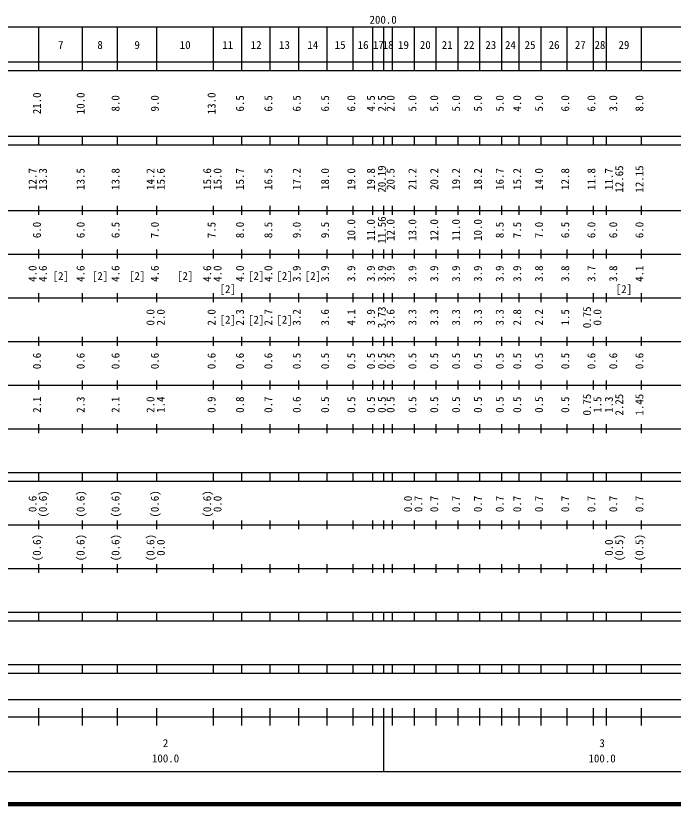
# Model space of a CAD drawing. Units: millimetres on the paper. Extents: x 40 to 680, y 20 to 380.
# Drawn here: x 183.7 to 334.3, y 20 to 200.6 of the extents above; entities that cross this region are included whole.
import ezdxf
from ezdxf.enums import TextEntityAlignment as Align

# ---------------------------------------------------------------- set-up
doc = ezdxf.new("R2010")
doc.units = ezdxf.units.MM
doc.layers.add('S-TTL', color=2, linetype='Continuous', lineweight=140)
doc.layers.add('S-TTL-BAND', color=7, linetype='Continuous', lineweight=25)
doc.styles.add('ＭＳ ゴシック', font='')
doc.styles.get('ＭＳ ゴシック').set_extended_font_data('MS Gothic')

msp = doc.modelspace()

# ---------------------------------------------------------------- linework, layer by layer
at = {"layer": 'S-TTL'}
msp.add_line((40, 20), (680, 20), dxfattribs=at)
msp.add_line((40, 20), (680, 20), dxfattribs=at)
at = {"layer": 'S-TTL-BAND'}
for p, q in [((68, 198), (579, 198)), ((68, 198), (579, 198)), ((189, 188), (189, 198)), ((199, 188), (199, 198)), ((207, 188), (207, 198)), ((216, 188), (216, 198)), ((229, 188), (229, 198)), ((235.5, 188), (235.5, 198)), ((242, 188), (242, 198)), ((248.5, 188), (248.5, 198)), ((255, 188), (255, 198)), ((261, 188), (261, 198)), ((265.5, 188), (265.5, 198)), ((268, 188), (268, 198)), ((270, 188), (270, 198)), ((275, 188), (275, 198)), ((280, 188), (280, 198)), ((285, 188), (285, 198)), ((290, 188), (290, 198)), ((295, 188), (295, 198)), ((299, 188), (299, 198)), ((304, 188), (304, 198)), ((310, 188), (310, 198)), ((316, 188), (316, 198)), ((319, 188), (319, 198)), ((327, 188), (327, 198)), ((40, 190), (579, 190)), ((40, 190), (579, 190)), ((40, 188), (579, 188)), ((40, 188), (579, 188)), ((40, 173), (579, 173)), ((40, 173), (579, 173)), ((189, 171), (189, 173)), ((199, 171), (199, 173)), ((207, 171), (207, 173)), ((216, 171), (216, 173)), ((229, 171), (229, 173)), ((235.5, 171), (235.5, 173)), ((242, 171), (242, 173)), ((248.5, 171), (248.5, 173)), ((255, 171), (255, 173)), ((261, 171), (261, 173)), ((265.5, 171), (265.5, 173)), ((268, 171), (268, 173)), ((270, 171), (270, 173)), ((275, 171), (275, 173)), ((280, 171), (280, 173)), ((285, 171), (285, 173)), ((290, 171), (290, 173)), ((295, 171), (295, 173)), ((299, 171), (299, 173)), ((304, 171), (304, 173)), ((310, 171), (310, 173)), ((316, 171), (316, 173)), ((319, 171), (319, 173)), ((327, 171), (327, 173)), ((40, 171), (579, 171)), ((40, 171), (579, 171)), ((40, 156), (579, 156)), ((40, 156), (579, 156)), ((189, 155), (189, 157)), ((199, 155), (199, 157)), ((207, 155), (207, 157)), ((216, 155), (216, 157)), ((229, 155), (229, 157)), ((235.5, 155), (235.5, 157)), ((242, 155), (242, 157)), ((248.5, 155), (248.5, 157)), ((255, 155), (255, 157)), ((261, 155), (261, 157)), ((265.5, 155), (265.5, 157)), ((268, 155), (268, 157)), ((270, 155), (270, 157)), ((275, 155), (275, 157)), ((280, 155), (280, 157)), ((285, 155), (285, 157)), ((290, 155), (290, 157)), ((295, 155), (295, 157)), ((299, 155), (299, 157)), ((304, 155), (304, 157)), ((310, 155), (310, 157)), ((316, 155), (316, 157)), ((319, 155), (319, 157)), ((327, 155), (327, 157)), ((189, 145), (189, 147)), ((199, 145), (199, 147)), ((207, 145), (207, 147)), ((216, 145), (216, 147)), ((229, 145), (229, 147)), ((235.5, 145), (235.5, 147)), ((242, 145), (242, 147)), ((248.5, 145), (248.5, 147)), ((255, 145), (255, 147)), ((261, 145), (261, 147)), ((265.5, 145), (265.5, 147)), ((268, 145), (268, 147)), ((270, 145), (270, 147)), ((275, 145), (275, 147)), ((280, 145), (280, 147)), ((285, 145), (285, 147)), ((290, 145), (290, 147)), ((295, 145), (295, 147)), ((299, 145), (299, 147)), ((304, 145), (304, 147)), ((310, 145), (310, 147)), ((316, 145), (316, 147)), ((319, 145), (319, 147)), ((327, 145), (327, 147)), ((46, 146), (579, 146)), ((46, 146), (579, 146)), ((52, 136), (579, 136)), ((52, 136), (579, 136)), ((189, 135), (189, 137)), ((199, 135), (199, 137)), ((207, 135), (207, 137)), ((216, 135), (216, 137)), ((229, 135), (229, 137)), ((235.5, 135), (235.5, 137)), ((242, 135), (242, 137)), ((248.5, 135), (248.5, 137)), ((255, 135), (255, 137)), ((261, 135), (261, 137)), ((265.5, 135), (265.5, 137)), ((268, 135), (268, 137)), ((270, 135), (270, 137)), ((275, 135), (275, 137)), ((280, 135), (280, 137)), ((285, 135), (285, 137)), ((290, 135), (290, 137)), ((295, 135), (295, 137)), ((299, 135), (299, 137)), ((304, 135), (304, 137)), ((310, 135), (310, 137)), ((316, 135), (316, 137)), ((319, 135), (319, 137)), ((327, 135), (327, 137)), ((189, 125), (189, 127)), ((199, 125), (199, 127)), ((207, 125), (207, 127)), ((216, 125), (216, 127)), ((229, 125), (229, 127)), ((235.5, 125), (235.5, 127)), ((242, 125), (242, 127)), ((248.5, 125), (248.5, 127)), ((255, 125), (255, 127)), ((261, 125), (261, 127)), ((265.5, 125), (265.5, 127)), ((268, 125), (268, 127)), ((270, 125), (270, 127)), ((275, 125), (275, 127)), ((280, 125), (280, 127)), ((285, 125), (285, 127)), ((290, 125), (290, 127)), ((295, 125), (295, 127)), ((299, 125), (299, 127)), ((304, 125), (304, 127)), ((310, 125), (310, 127)), ((316, 125), (316, 127)), ((319, 125), (319, 127)), ((327, 125), (327, 127)), ((46, 126), (579, 126)), ((46, 126), (579, 126)), ((52, 116), (579, 116)), ((52, 116), (579, 116)), ((189, 115), (189, 117)), ((199, 115), (199, 117)), ((207, 115), (207, 117)), ((216, 115), (216, 117)), ((229, 115), (229, 117)), ((235.5, 115), (235.5, 117)), ((242, 115), (242, 117)), ((248.5, 115), (248.5, 117)), ((255, 115), (255, 117)), ((261, 115), (261, 117)), ((265.5, 115), (265.5, 117)), ((268, 115), (268, 117)), ((270, 115), (270, 117)), ((275, 115), (275, 117)), ((280, 115), (280, 117)), ((285, 115), (285, 117)), ((290, 115), (290, 117)), ((295, 115), (295, 117)), ((299, 115), (299, 117)), ((304, 115), (304, 117)), ((310, 115), (310, 117)), ((316, 115), (316, 117)), ((319, 115), (319, 117)), ((327, 115), (327, 117)), ((189, 105), (189, 107)), ((199, 105), (199, 107)), ((207, 105), (207, 107)), ((216, 105), (216, 107)), ((229, 105), (229, 107)), ((235.5, 105), (235.5, 107)), ((242, 105), (242, 107)), ((248.5, 105), (248.5, 107)), ((255, 105), (255, 107)), ((261, 105), (261, 107)), ((265.5, 105), (265.5, 107)), ((268, 105), (268, 107)), ((270, 105), (270, 107)), ((275, 105), (275, 107)), ((280, 105), (280, 107)), ((285, 105), (285, 107)), ((290, 105), (290, 107)), ((295, 105), (295, 107)), ((299, 105), (299, 107)), ((304, 105), (304, 107)), ((310, 105), (310, 107)), ((316, 105), (316, 107)), ((319, 105), (319, 107)), ((327, 105), (327, 107)), ((46, 106), (579, 106)), ((46, 106), (579, 106)), ((40, 96), (579, 96)), ((40, 96), (579, 96)), ((189, 94), (189, 96)), ((199, 94), (199, 96)), ((207, 94), (207, 96)), ((216, 94), (216, 96)), ((229, 94), (229, 96)), ((235.5, 94), (235.5, 96)), ((242, 94), (242, 96)), ((248.5, 94), (248.5, 96)), ((255, 94), (255, 96)), ((261, 94), (261, 96)), ((265.5, 94), (265.5, 96)), ((268, 94), (268, 96)), ((270, 94), (270, 96)), ((275, 94), (275, 96)), ((280, 94), (280, 96)), ((285, 94), (285, 96)), ((290, 94), (290, 96)), ((295, 94), (295, 96)), ((299, 94), (299, 96)), ((304, 94), (304, 96)), ((310, 94), (310, 96)), ((316, 94), (316, 96)), ((319, 94), (319, 96)), ((327, 94), (327, 96)), ((40, 94), (579, 94)), ((40, 94), (579, 94)), ((189, 83), (189, 85)), ((199, 83), (199, 85)), ((207, 83), (207, 85)), ((216, 83), (216, 85)), ((229, 83), (229, 85)), ((235.5, 83), (235.5, 85)), ((242, 83), (242, 85)), ((248.5, 83), (248.5, 85)), ((255, 83), (255, 85)), ((261, 83), (261, 85)), ((265.5, 83), (265.5, 85)), ((268, 83), (268, 85)), ((270, 83), (270, 85)), ((275, 83), (275, 85)), ((280, 83), (280, 85)), ((285, 83), (285, 85)), ((290, 83), (290, 85)), ((295, 83), (295, 85)), ((299, 83), (299, 85)), ((304, 83), (304, 85)), ((310, 83), (310, 85)), ((316, 83), (316, 85)), ((319, 83), (319, 85)), ((327, 83), (327, 85)), ((49, 84), (579, 84)), ((49, 84), (579, 84)), ((189, 73), (189, 75)), ((199, 73), (199, 75)), ((207, 73), (207, 75)), ((216, 73), (216, 75)), ((229, 73), (229, 75)), ((235.5, 73), (235.5, 75)), ((242, 73), (242, 75)), ((248.5, 73), (248.5, 75)), ((255, 73), (255, 75)), ((261, 73), (261, 75)), ((265.5, 73), (265.5, 75)), ((268, 73), (268, 75)), ((270, 73), (270, 75)), ((275, 73), (275, 75)), ((280, 73), (280, 75)), ((285, 73), (285, 75)), ((290, 73), (290, 75)), ((295, 73), (295, 75)), ((299, 73), (299, 75)), ((304, 73), (304, 75)), ((310, 73), (310, 75)), ((316, 73), (316, 75)), ((319, 73), (319, 75)), ((327, 73), (327, 75)), ((40, 74), (579, 74)), ((40, 74), (579, 74)), ((40, 64), (579, 64)), ((40, 64), (579, 64)), ((189, 62), (189, 64)), ((199, 62), (199, 64)), ((207, 62), (207, 64)), ((216, 62), (216, 64)), ((229, 62), (229, 64)), ((235.5, 62), (235.5, 64)), ((242, 62), (242, 64)), ((248.5, 62), (248.5, 64)), ((255, 62), (255, 64)), ((261, 62), (261, 64)), ((265.5, 62), (265.5, 64)), ((268, 62), (268, 64)), ((270, 62), (270, 64)), ((275, 62), (275, 64)), ((280, 62), (280, 64)), ((285, 62), (285, 64)), ((290, 62), (290, 64)), ((295, 62), (295, 64)), ((299, 62), (299, 64)), ((304, 62), (304, 64)), ((310, 62), (310, 64)), ((316, 62), (316, 64)), ((319, 62), (319, 64)), ((327, 62), (327, 64)), ((40, 62), (579, 62)), ((40, 62), (579, 62)), ((40, 52), (579, 52)), ((40, 52), (579, 52)), ((189, 50), (189, 52)), ((199, 50), (199, 52)), ((207, 50), (207, 52)), ((216, 50), (216, 52)), ((229, 50), (229, 52)), ((235.5, 50), (235.5, 52)), ((242, 50), (242, 52)), ((248.5, 50), (248.5, 52)), ((255, 50), (255, 52)), ((261, 50), (261, 52)), ((265.5, 50), (265.5, 52)), ((268, 50), (268, 52)), ((270, 50), (270, 52)), ((275, 50), (275, 52)), ((280, 50), (280, 52)), ((285, 50), (285, 52)), ((290, 50), (290, 52)), ((295, 50), (295, 52)), ((299, 50), (299, 52)), ((304, 50), (304, 52)), ((310, 50), (310, 52)), ((316, 50), (316, 52)), ((319, 50), (319, 52)), ((327, 50), (327, 52)), ((40, 50), (579, 50)), ((40, 50), (579, 50)), ((71, 44), (496, 44)), ((189, 38), (189, 42)), ((199, 38), (199, 42)), ((207, 38), (207, 42)), ((216, 38), (216, 42)), ((229, 38), (229, 42)), ((235.5, 38), (235.5, 42)), ((242, 38), (242, 42)), ((248.5, 38), (248.5, 42)), ((255, 38), (255, 42)), ((261, 38), (261, 42)), ((265.5, 38), (265.5, 42)), ((268, 27.5), (268, 42)), ((270, 38), (270, 42)), ((275, 38), (275, 42)), ((280, 38), (280, 42)), ((285, 38), (285, 42)), ((290, 38), (290, 42)), ((295, 38), (295, 42)), ((299, 38), (299, 42)), ((304, 38), (304, 42)), ((310, 38), (310, 42)), ((316, 38), (316, 42)), ((319, 38), (319, 42)), ((327, 38), (327, 42)), ((40, 40), (579, 40)), ((40, 40), (579, 40)), ((68, 27.5), (579, 27.5)), ((68, 27.5), (579, 27.5))]:
    msp.add_line(p, q, dxfattribs=at)

# ---------------------------------------------------------------- texts
at = {"layer": 'S-TTL-BAND', "style": 'ＭＳ ゴシック'}
for s, p in [('200.0', (267.844, 198.195)), ('200.0', (267.844, 198.195)), ('7', (194, 192.405)), ('8', (203, 192.405)), ('9', (211.5, 192.405)), ('10', (222.5, 192.405)), ('11', (232.25, 192.405)), ('12', (238.75, 192.405)), ('13', (245.25, 192.405)), ('14', (251.75, 192.405)), ('15', (258, 192.405)), ('16', (263.25, 192.405)), ('17', (266.75, 192.405)), ('18', (269, 192.405)), ('19', (272.5, 192.405)), ('20', (277.5, 192.405)), ('21', (282.5, 192.405)), ('22', (287.5, 192.405)), ('23', (292.5, 192.405)), ('24', (297, 192.405)), ('25', (301.5, 192.405)), ('26', (307, 192.405)), ('27', (313, 192.405)), ('28', (317.5, 192.405)), ('29', (323, 192.405)), ('[2]', (194, 139.5)), ('[2]', (203, 139.5)), ('[2]', (211.5, 139.5)), ('[2]', (222.5, 139.5)), ('[2]', (238.75, 139.5)), ('[2]', (245.25, 139.5)), ('[2]', (251.75, 139.5)), ('[2]', (232.25, 136.5)), ('[2]', (323, 136.5)), ('[2]', (232.25, 129.5)), ('[2]', (238.75, 129.5)), ('[2]', (245.25, 129.5)), ('2', (218, 32.523)), ('3', (318, 32.523)), ('100.0', (218, 29.033)), ('100.0', (318, 29.033))]:
    msp.add_text(s, height=1.833, dxfattribs=at).set_placement(p, align=Align.BOTTOM_CENTER)
for s, p in [('21.0', (190, 180.5)), ('10.0', (200, 180.5)), ('13.0', (230, 180.5)), ('8.0', (208, 180.5)), ('9.0', (217, 180.5)), ('6.5', (236.5, 180.5)), ('6.5', (243, 180.5)), ('6.5', (249.5, 180.5)), ('6.5', (256, 180.5)), ('6.0', (262, 180.5)), ('4.5', (266.5, 180.5)), ('2.5', (269, 180.5)), ('2.0', (271, 180.5)), ('5.0', (276, 180.5)), ('5.0', (281, 180.5)), ('5.0', (286, 180.5)), ('5.0', (291, 180.5)), ('5.0', (296, 180.5)), ('4.0', (300, 180.5)), ('5.0', (305, 180.5)), ('6.0', (311, 180.5)), ('6.0', (317, 180.5)), ('3.0', (322, 180.5)), ('8.0', (328, 180.5)), ('20.19', (269, 163.174)), ('12.65', (323.37, 163.174)), ('12.15', (328, 163.174)), ('12.7', (189, 163.174)), ('13.3', (191.37, 163.174)), ('13.5', (200, 163.174)), ('13.8', (208, 163.174)), ('14.2', (216, 163.174)), ('15.6', (218.37, 163.174)), ('15.6', (229, 163.174)), ('15.0', (231.37, 163.174)), ('15.7', (236.5, 163.174)), ('16.5', (243, 163.174)), ('17.2', (249.5, 163.174)), ('18.0', (256, 163.174)), ('19.0', (262, 163.174)), ('19.8', (266.5, 163.174)), ('20.5', (271, 163.174)), ('21.2', (276, 163.174)), ('20.2', (281, 163.174)), ('19.2', (286, 163.174)), ('18.2', (291, 163.174)), ('16.7', (296, 163.174)), ('15.2', (300, 163.174)), ('14.0', (305, 163.174)), ('12.8', (311, 163.174)), ('11.8', (317, 163.174)), ('11.7', (321, 163.174)), ('10.0', (262, 151.5)), ('11.0', (266.5, 151.5)), ('11.56', (269, 151.5)), ('12.0', (271, 151.5)), ('13.0', (276, 151.5)), ('12.0', (281, 151.5)), ('11.0', (286, 151.5)), ('10.0', (291, 151.5)), ('6.0', (190, 151.5)), ('6.0', (200, 151.5)), ('6.5', (208, 151.5)), ('7.0', (217, 151.5)), ('7.5', (230, 151.5)), ('8.0', (236.5, 151.5)), ('8.5', (243, 151.5)), ('9.0', (249.5, 151.5)), ('9.5', (256, 151.5)), ('8.5', (296, 151.5)), ('7.5', (300, 151.5)), ('7.0', (305, 151.5)), ('6.5', (311, 151.5)), ('6.0', (317, 151.5)), ('6.0', (322, 151.5)), ('6.0', (328, 151.5)), ('4.0', (189, 141.5)), ('4.6', (191.37, 141.5)), ('4.6', (200, 141.5)), ('4.6', (208, 141.5)), ('4.6', (217, 141.5)), ('4.6', (229, 141.5)), ('4.0', (231.37, 141.5)), ('4.0', (236.5, 141.5)), ('4.0', (243, 141.5)), ('3.9', (249.5, 141.5)), ('3.9', (256, 141.5)), ('3.9', (262, 141.5)), ('3.9', (266.5, 141.5)), ('3.9', (269, 141.5)), ('3.9', (271, 141.5)), ('3.9', (276, 141.5)), ('3.9', (281, 141.5)), ('3.9', (286, 141.5)), ('3.9', (291, 141.5)), ('3.9', (296, 141.5)), ('3.9', (300, 141.5)), ('3.8', (305, 141.5)), ('3.8', (311, 141.5)), ('3.7', (317, 141.5)), ('3.8', (322, 141.5)), ('4.1', (328, 141.5)), ('3.73', (269, 131.5)), ('0.75', (316, 131.5)), ('0.0', (216, 131.5)), ('2.0', (218.37, 131.5)), ('2.0', (230, 131.5)), ('2.3', (236.5, 131.5)), ('2.7', (243, 131.5)), ('3.2', (249.5, 131.5)), ('3.6', (256, 131.5)), ('4.1', (262, 131.5)), ('3.9', (266.5, 131.5)), ('3.6', (271, 131.5)), ('3.3', (276, 131.5)), ('3.3', (281, 131.5)), ('3.3', (286, 131.5)), ('3.3', (291, 131.5)), ('3.3', (296, 131.5)), ('2.8', (300, 131.5)), ('2.2', (305, 131.5)), ('1.5', (311, 131.5)), ('0.0', (318.37, 131.5)), ('0.6', (190, 121.5)), ('0.6', (200, 121.5)), ('0.6', (208, 121.5)), ('0.6', (217, 121.5)), ('0.6', (230, 121.5)), ('0.6', (236.5, 121.5)), ('0.6', (243, 121.5)), ('0.5', (249.5, 121.5)), ('0.5', (256, 121.5)), ('0.5', (262, 121.5)), ('0.5', (266.5, 121.5)), ('0.5', (269, 121.5)), ('0.5', (271, 121.5)), ('0.5', (276, 121.5)), ('0.5', (281, 121.5)), ('0.5', (286, 121.5)), ('0.5', (291, 121.5)), ('0.5', (296, 121.5)), ('0.5', (300, 121.5)), ('0.5', (305, 121.5)), ('0.5', (311, 121.5)), ('0.6', (317, 121.5)), ('0.6', (322, 121.5)), ('0.6', (328, 121.5)), ('0.75', (316, 111.5)), ('2.25', (323.37, 111.5)), ('1.45', (328, 111.5)), ('2.1', (190, 111.5)), ('2.3', (200, 111.5)), ('2.1', (208, 111.5)), ('2.0', (216, 111.5)), ('1.4', (218.37, 111.5)), ('0.9', (230, 111.5)), ('0.8', (236.5, 111.5)), ('0.7', (243, 111.5)), ('0.6', (249.5, 111.5)), ('0.5', (256, 111.5)), ('0.5', (262, 111.5)), ('0.5', (266.5, 111.5)), ('0.5', (269, 111.5)), ('0.5', (271, 111.5)), ('0.5', (276, 111.5)), ('0.5', (281, 111.5)), ('0.5', (286, 111.5)), ('0.5', (291, 111.5)), ('0.5', (296, 111.5)), ('0.5', (300, 111.5)), ('0.5', (305, 111.5)), ('0.5', (311, 111.5)), ('1.5', (318.37, 111.5)), ('1.3', (321, 111.5)), ('0.6', (189, 88.764)), ('(0.6)', (191.37, 88.764)), ('(0.6)', (200, 88.764)), ('(0.6)', (208, 88.764)), ('(0.6)', (217, 88.764)), ('(0.6)', (229, 88.764)), ('0.0', (231.37, 88.764)), ('0.0', (275, 88.764)), ('0.7', (277.37, 88.764)), ('0.7', (281, 88.764)), ('0.7', (286, 88.764)), ('0.7', (291, 88.764)), ('0.7', (296, 88.764)), ('0.7', (300, 88.764)), ('0.7', (305, 88.764)), ('0.7', (311, 88.764)), ('0.7', (317, 88.764)), ('0.7', (322, 88.764)), ('0.7', (328, 88.764)), ('(0.6)', (190, 78.764)), ('(0.6)', (200, 78.764)), ('(0.6)', (208, 78.764)), ('(0.6)', (216, 78.764)), ('(0.5)', (323.37, 78.764)), ('(0.5)', (328, 78.764)), ('0.0', (218.37, 78.764)), ('0.0', (321, 78.764))]:
    msp.add_text(s, height=1.833, rotation=90, dxfattribs=at).set_placement(p, align=Align.BOTTOM_CENTER)

doc.saveas('drawing.dxf')
